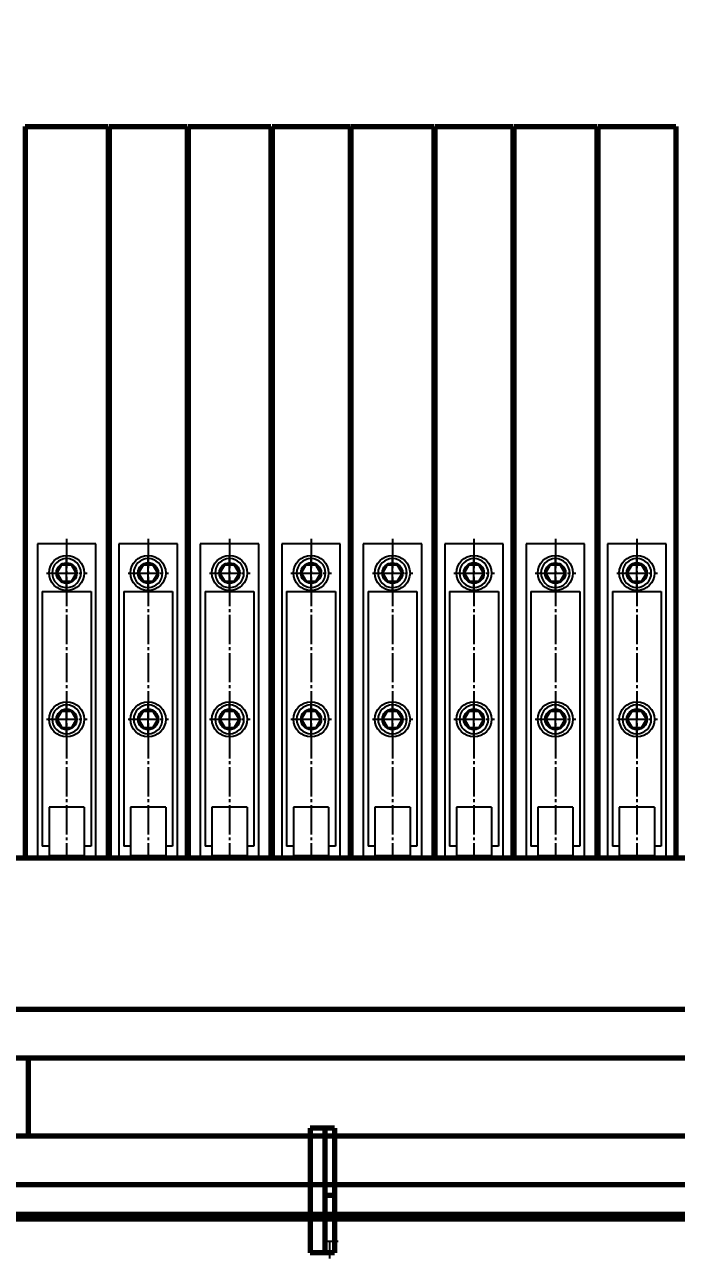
# Model space of a CAD drawing. Header units: millimetres. Extents: x -11880 to 11880, y -8400 to 8400.
# Drawn here: x -4750 to -4082, y 2566 to 3831 of the extents above; entities that cross this region are included whole.
import ezdxf

# ---------------------------------------------------------------- set-up
doc = ezdxf.new("R2010")
doc.units = ezdxf.units.MM
doc.linetypes.add('EB_DASH', pattern=[6, 3, -3])
doc.linetypes.add('EB_DASHDOT', pattern=[39, 30, -3, 3, -3])
for name, color, linetype, lineweight in [('CAXA0', 7, 'Continuous', 70), ('CAXA1', 1, 'EB_DASHDOT', 25), ('CAXA2', 6, 'EB_DASH', 25), ('CAXA4', 3, 'Continuous', 25)]:
    doc.layers.add(name, color=color, linetype=linetype, lineweight=lineweight)
doc.styles.add('标准', font='', dxfattribs={"width": 0.667})
doc.styles.get('标准').set_extended_font_data('FangSong_GB2312')
doc.dimstyles.new('标准', dxfattribs={"dimscale": 40, "dimtxt": 3.5, "dimasz": 3, "dimexe": 2, "dimexo": 0, "dimtad": 1, "dimdec": 1, "dimzin": 12, "dimdsep": 46, "dimtxsty": '标准', "dimcen": 0, "dimdle": 4, "dimaunit": 1, "dimazin": 2, "dimtfac": 1, "dimtdec": 3, "dimtmove": 0, "dimatfit": 3, "dimfxl": 1, "dimtolj": 1, "dimtzin": 0, "dimarcsym": 0})

# ---------------------------------------------------------------- blocks, each defined once
blk = doc.blocks.new('CAXBLOCK51', base_point=(-4445.3, 2639))
at = {"layer": 'CAXA0', "linetype": 'Continuous', "lineweight": 70}
for p, q in [((-4432.6, 2699.6), (-4457.6, 2699.6)), ((-4457.6, 2699.6), (-4457.6, 2571.6)), ((-4442.6, 2699.6), (-4442.6, 2571.6)), ((-4432.6, 2699.6), (-4432.6, 2571.6)), ((-4432.6, 2630.6), (-4442.6, 2630.6)), ((-4432.6, 2571.6), (-4457.6, 2571.6))]:
    blk.add_line(p, q, dxfattribs=at)
at = {"layer": 'CAXA1', "linetype": 'EB_DASHDOT', "lineweight": 25}
for p, q in [((-4445.3, 2608.6), (-4430.6, 2608.6)), ((-4444.7, 2583.6), (-4428.8, 2583.6))]:
    blk.add_line(p, q, dxfattribs=at)
at = {"layer": 'CAXA1', "color": 1, "linetype": 'EB_DASHDOT', "lineweight": 25}
blk.add_line((-4437.6, 2582.5), (-4437.6, 2566), dxfattribs=at)
blk = doc.blocks.new('CAXBLOCK169', base_point=(-4749.6, 3351.7))
at = {"layer": 'CAXA0', "linetype": 'Continuous', "lineweight": 70}
for p, q in [((-4749.6, 3726.7), (-4664.6, 3726.7)), ((-4749.6, 3726.7), (-4749.6, 2976.7)), ((-4664.6, 3726.7), (-4664.6, 2976.7)), ((-4749.6, 2976.7), (-4664.6, 2976.7))]:
    blk.add_line(p, q, dxfattribs=at)
at = {"layer": 'CAXA2', "color": 6, "linetype": 'EB_DASHDOT', "lineweight": 25}
for p, q in [((-4707.1, 3303.7), (-4707.1, 2976.7)), ((-4727.7, 3268.7), (-4686.1, 3268.7)), ((-4727.7, 3118.7), (-4686.1, 3118.7))]:
    blk.add_line(p, q, dxfattribs=at)
at = {"layer": 'CAXA2', "color": 6, "linetype": 'Continuous', "lineweight": 25}
for p, q in [((-4737.1, 3298.7), (-4737.1, 2976.7)), ((-4677.1, 3298.7), (-4737.1, 3298.7)), ((-4677.1, 2976.7), (-4677.1, 3298.7)), ((-4716.9, 3268.7), (-4712, 3277.2)), ((-4712, 3277.2), (-4702.2, 3277.2)), ((-4707.1, 3250.8), (-4707.1, 3286.5)), ((-4697.3, 3268.7), (-4702.2, 3277.2)), ((-4697.3, 3268.7), (-4702.2, 3277.2)), ((-4716.9, 3268.7), (-4712, 3260.2)), ((-4697.3, 3268.7), (-4702.2, 3260.2)), ((-4712, 3260.2), (-4702.2, 3260.2)), ((-4732.1, 3249.7), (-4732.1, 2988.7)), ((-4732.1, 3249.7), (-4682.1, 3249.7)), ((-4682.1, 3249.7), (-4682.1, 2988.7)), ((-4716.9, 3118.7), (-4712, 3127.2)), ((-4712, 3127.2), (-4702.2, 3127.2)), ((-4707.1, 3100.8), (-4707.1, 3136.5)), ((-4697.3, 3118.7), (-4702.2, 3127.2)), ((-4697.3, 3118.7), (-4702.2, 3127.2)), ((-4716.9, 3118.7), (-4712, 3110.2)), ((-4697.3, 3118.7), (-4702.2, 3110.2)), ((-4712, 3110.2), (-4702.2, 3110.2)), ((-4725.1, 3028.7), (-4725.1, 2978.7)), ((-4689.1, 3028.7), (-4725.1, 3028.7)), ((-4689.1, 3028.7), (-4689.1, 2978.7)), ((-4725.1, 2988.7), (-4732.1, 2988.7)), ((-4682.1, 2988.7), (-4689.1, 2988.7)), ((-4689.1, 2978.7), (-4725.1, 2978.7))]:
    blk.add_line(p, q, dxfattribs=at)
for centre, radius in [((-4707.1, 3268.7), 18), ((-4707.1, 3268.7), 10.5), ((-4707.1, 3268.7), 9.81), ((-4707.1, 3118.7), 18), ((-4707.1, 3118.7), 18), ((-4707.1, 3118.7), 10.5), ((-4707.1, 3118.7), 10.5), ((-4707.1, 3118.7), 9.81)]:
    blk.add_circle(centre, radius, dxfattribs=at)
for centre, start, end in [((-4707.1, 3268.7), 0, 180), ((-4707.1, 3268.7), 180, 0), ((-4707.1, 3118.7), 0, 180), ((-4707.1, 3118.7), 180, 0)]:
    blk.add_arc(centre, 14.8, start, end, dxfattribs=at)
blk = doc.blocks.new('CAXBLOCK170', base_point=(-4478.8, 3358.4))
at = {"layer": 'CAXA0', "linetype": 'Continuous', "lineweight": 70}
for p, q in [((-4663.6, 3726.7), (-4583.6, 3726.7)), ((-4663.6, 3726.7), (-4663.6, 2976.7)), ((-4583.6, 3726.7), (-4583.6, 2976.7)), ((-4663.6, 2976.7), (-4583.6, 2976.7))]:
    blk.add_line(p, q, dxfattribs=at)
at = {"layer": 'CAXA2', "color": 6, "linetype": 'EB_DASHDOT', "lineweight": 25}
for p, q in [((-4623.6, 3303.7), (-4623.6, 2976.7)), ((-4644.2, 3268.7), (-4602.6, 3268.7)), ((-4644.2, 3118.7), (-4602.6, 3118.7))]:
    blk.add_line(p, q, dxfattribs=at)
at = {"layer": 'CAXA2', "color": 6, "linetype": 'Continuous', "lineweight": 25}
for p, q in [((-4653.6, 3298.7), (-4653.6, 2976.7)), ((-4593.6, 3298.7), (-4653.6, 3298.7)), ((-4593.6, 2976.7), (-4593.6, 3298.7)), ((-4633.4, 3268.7), (-4628.5, 3277.2)), ((-4628.5, 3277.2), (-4618.7, 3277.2)), ((-4623.6, 3250.8), (-4623.6, 3286.5)), ((-4613.8, 3268.7), (-4618.7, 3277.2)), ((-4613.8, 3268.7), (-4618.7, 3277.2)), ((-4633.4, 3268.7), (-4628.5, 3260.2)), ((-4613.8, 3268.7), (-4618.7, 3260.2)), ((-4628.5, 3260.2), (-4618.7, 3260.2)), ((-4648.6, 3249.7), (-4648.6, 2988.7)), ((-4648.6, 3249.7), (-4598.6, 3249.7)), ((-4598.6, 3249.7), (-4598.6, 2988.7)), ((-4633.4, 3118.7), (-4628.5, 3127.2)), ((-4628.5, 3127.2), (-4618.7, 3127.2)), ((-4623.6, 3100.8), (-4623.6, 3136.5)), ((-4613.8, 3118.7), (-4618.7, 3127.2)), ((-4613.8, 3118.7), (-4618.7, 3127.2)), ((-4633.4, 3118.7), (-4628.5, 3110.2)), ((-4613.8, 3118.7), (-4618.7, 3110.2)), ((-4628.5, 3110.2), (-4618.7, 3110.2)), ((-4641.6, 3028.7), (-4641.6, 2978.7)), ((-4605.6, 3028.7), (-4641.6, 3028.7)), ((-4605.6, 3028.7), (-4605.6, 2978.7)), ((-4641.6, 2988.7), (-4648.6, 2988.7)), ((-4598.6, 2988.7), (-4605.6, 2988.7)), ((-4605.6, 2978.7), (-4641.6, 2978.7))]:
    blk.add_line(p, q, dxfattribs=at)
for centre, radius in [((-4623.6, 3268.7), 18), ((-4623.6, 3268.7), 10.5), ((-4623.6, 3268.7), 9.81), ((-4623.6, 3118.7), 18), ((-4623.6, 3118.7), 18), ((-4623.6, 3118.7), 10.5), ((-4623.6, 3118.7), 10.5), ((-4623.6, 3118.7), 9.81)]:
    blk.add_circle(centre, radius, dxfattribs=at)
for centre, start, end in [((-4623.6, 3268.7), 0, 180), ((-4623.6, 3268.7), 180, 0), ((-4623.6, 3118.7), 0, 180), ((-4623.6, 3118.7), 180, 0)]:
    blk.add_arc(centre, 14.8, start, end, dxfattribs=at)
blk = doc.blocks.new('CAXBLOCK171', base_point=(-4582.6, 3351.7))
at = {"layer": 'CAXA0', "linetype": 'Continuous', "lineweight": 70}
for p, q in [((-4582.6, 3726.7), (-4497.6, 3726.7)), ((-4582.6, 3726.7), (-4582.6, 2976.7)), ((-4497.6, 3726.7), (-4497.6, 2976.7)), ((-4582.6, 2976.7), (-4497.6, 2976.7))]:
    blk.add_line(p, q, dxfattribs=at)
at = {"layer": 'CAXA2', "color": 6, "linetype": 'EB_DASHDOT', "lineweight": 25}
for p, q in [((-4540.1, 3303.7), (-4540.1, 2976.7)), ((-4560.7, 3268.7), (-4519.1, 3268.7)), ((-4560.7, 3118.7), (-4519.1, 3118.7))]:
    blk.add_line(p, q, dxfattribs=at)
at = {"layer": 'CAXA2', "color": 6, "linetype": 'Continuous', "lineweight": 25}
for p, q in [((-4570.1, 3298.7), (-4570.1, 2976.7)), ((-4510.1, 3298.7), (-4570.1, 3298.7)), ((-4510.1, 2976.7), (-4510.1, 3298.7)), ((-4549.9, 3268.7), (-4545, 3277.2)), ((-4545, 3277.2), (-4535.2, 3277.2)), ((-4540.1, 3250.8), (-4540.1, 3286.5)), ((-4530.3, 3268.7), (-4535.2, 3277.2)), ((-4530.3, 3268.7), (-4535.2, 3277.2)), ((-4549.9, 3268.7), (-4545, 3260.2)), ((-4530.3, 3268.7), (-4535.2, 3260.2)), ((-4545, 3260.2), (-4535.2, 3260.2)), ((-4565.1, 3249.7), (-4565.1, 2988.7)), ((-4565.1, 3249.7), (-4515.1, 3249.7)), ((-4515.1, 3249.7), (-4515.1, 2988.7)), ((-4549.9, 3118.7), (-4545, 3127.2)), ((-4545, 3127.2), (-4535.2, 3127.2)), ((-4540.1, 3100.8), (-4540.1, 3136.5)), ((-4530.3, 3118.7), (-4535.2, 3127.2)), ((-4530.3, 3118.7), (-4535.2, 3127.2)), ((-4549.9, 3118.7), (-4545, 3110.2)), ((-4530.3, 3118.7), (-4535.2, 3110.2)), ((-4545, 3110.2), (-4535.2, 3110.2)), ((-4558.1, 3028.7), (-4558.1, 2978.7)), ((-4522.1, 3028.7), (-4558.1, 3028.7)), ((-4522.1, 3028.7), (-4522.1, 2978.7)), ((-4558.1, 2988.7), (-4565.1, 2988.7)), ((-4515.1, 2988.7), (-4522.1, 2988.7)), ((-4522.1, 2978.7), (-4558.1, 2978.7))]:
    blk.add_line(p, q, dxfattribs=at)
for centre, radius in [((-4540.1, 3268.7), 18), ((-4540.1, 3268.7), 10.5), ((-4540.1, 3268.7), 9.81), ((-4540.1, 3118.7), 18), ((-4540.1, 3118.7), 18), ((-4540.1, 3118.7), 10.5), ((-4540.1, 3118.7), 10.5), ((-4540.1, 3118.7), 9.81)]:
    blk.add_circle(centre, radius, dxfattribs=at)
for centre, start, end in [((-4540.1, 3268.7), 0, 180), ((-4540.1, 3268.7), 180, 0), ((-4540.1, 3118.7), 0, 180), ((-4540.1, 3118.7), 180, 0)]:
    blk.add_arc(centre, 14.8, start, end, dxfattribs=at)
blk = doc.blocks.new('CAXBLOCK172', base_point=(-4311.8, 3358.4))
at = {"layer": 'CAXA0', "linetype": 'Continuous', "lineweight": 70}
for p, q in [((-4496.6, 3726.7), (-4416.6, 3726.7)), ((-4496.6, 3726.7), (-4496.6, 2976.7)), ((-4416.6, 3726.7), (-4416.6, 2976.7)), ((-4496.6, 2976.7), (-4416.6, 2976.7))]:
    blk.add_line(p, q, dxfattribs=at)
at = {"layer": 'CAXA2', "color": 6, "linetype": 'EB_DASHDOT', "lineweight": 25}
for p, q in [((-4456.6, 3303.7), (-4456.6, 2976.7)), ((-4477.2, 3268.7), (-4435.6, 3268.7)), ((-4477.2, 3118.7), (-4435.6, 3118.7))]:
    blk.add_line(p, q, dxfattribs=at)
at = {"layer": 'CAXA2', "color": 6, "linetype": 'Continuous', "lineweight": 25}
for p, q in [((-4486.6, 3298.7), (-4486.6, 2976.7)), ((-4426.6, 3298.7), (-4486.6, 3298.7)), ((-4426.6, 2976.7), (-4426.6, 3298.7)), ((-4466.4, 3268.7), (-4461.5, 3277.2)), ((-4461.5, 3277.2), (-4451.7, 3277.2)), ((-4456.6, 3250.8), (-4456.6, 3286.5)), ((-4446.8, 3268.7), (-4451.7, 3277.2)), ((-4446.8, 3268.7), (-4451.7, 3277.2)), ((-4466.4, 3268.7), (-4461.5, 3260.2)), ((-4446.8, 3268.7), (-4451.7, 3260.2)), ((-4461.5, 3260.2), (-4451.7, 3260.2)), ((-4481.6, 3249.7), (-4481.6, 2988.7)), ((-4481.6, 3249.7), (-4431.6, 3249.7)), ((-4431.6, 3249.7), (-4431.6, 2988.7)), ((-4466.4, 3118.7), (-4461.5, 3127.2)), ((-4461.5, 3127.2), (-4451.7, 3127.2)), ((-4456.6, 3100.8), (-4456.6, 3136.5)), ((-4446.8, 3118.7), (-4451.7, 3127.2)), ((-4446.8, 3118.7), (-4451.7, 3127.2)), ((-4466.4, 3118.7), (-4461.5, 3110.2)), ((-4446.8, 3118.7), (-4451.7, 3110.2)), ((-4461.5, 3110.2), (-4451.7, 3110.2)), ((-4474.6, 3028.7), (-4474.6, 2978.7)), ((-4438.6, 3028.7), (-4474.6, 3028.7)), ((-4438.6, 3028.7), (-4438.6, 2978.7)), ((-4474.6, 2988.7), (-4481.6, 2988.7)), ((-4431.6, 2988.7), (-4438.6, 2988.7)), ((-4438.6, 2978.7), (-4474.6, 2978.7))]:
    blk.add_line(p, q, dxfattribs=at)
for centre, radius in [((-4456.6, 3268.7), 18), ((-4456.6, 3268.7), 10.5), ((-4456.6, 3268.7), 9.81), ((-4456.6, 3118.7), 18), ((-4456.6, 3118.7), 18), ((-4456.6, 3118.7), 10.5), ((-4456.6, 3118.7), 10.5), ((-4456.6, 3118.7), 9.81)]:
    blk.add_circle(centre, radius, dxfattribs=at)
for centre, start, end in [((-4456.6, 3268.7), 0, 180), ((-4456.6, 3268.7), 180, 0), ((-4456.6, 3118.7), 0, 180), ((-4456.6, 3118.7), 180, 0)]:
    blk.add_arc(centre, 14.8, start, end, dxfattribs=at)
blk = doc.blocks.new('CAXBLOCK173', base_point=(-4415.6, 3351.7))
at = {"layer": 'CAXA0', "linetype": 'Continuous', "lineweight": 70}
for p, q in [((-4415.6, 3726.7), (-4330.6, 3726.7)), ((-4415.6, 3726.7), (-4415.6, 2976.7)), ((-4330.6, 3726.7), (-4330.6, 2976.7)), ((-4415.6, 2976.7), (-4330.6, 2976.7))]:
    blk.add_line(p, q, dxfattribs=at)
at = {"layer": 'CAXA2', "color": 6, "linetype": 'EB_DASHDOT', "lineweight": 25}
for p, q in [((-4373.1, 3303.7), (-4373.1, 2976.7)), ((-4393.7, 3268.7), (-4352.1, 3268.7)), ((-4393.7, 3118.7), (-4352.1, 3118.7))]:
    blk.add_line(p, q, dxfattribs=at)
at = {"layer": 'CAXA2', "color": 6, "linetype": 'Continuous', "lineweight": 25}
for p, q in [((-4403.1, 3298.7), (-4403.1, 2976.7)), ((-4343.1, 3298.7), (-4403.1, 3298.7)), ((-4343.1, 2976.7), (-4343.1, 3298.7)), ((-4382.9, 3268.7), (-4378, 3277.2)), ((-4378, 3277.2), (-4368.2, 3277.2)), ((-4373.1, 3250.8), (-4373.1, 3286.5)), ((-4363.3, 3268.7), (-4368.2, 3277.2)), ((-4363.3, 3268.7), (-4368.2, 3277.2)), ((-4382.9, 3268.7), (-4378, 3260.2)), ((-4363.3, 3268.7), (-4368.2, 3260.2)), ((-4378, 3260.2), (-4368.2, 3260.2)), ((-4398.1, 3249.7), (-4398.1, 2988.7)), ((-4398.1, 3249.7), (-4348.1, 3249.7)), ((-4348.1, 3249.7), (-4348.1, 2988.7)), ((-4382.9, 3118.7), (-4378, 3127.2)), ((-4378, 3127.2), (-4368.2, 3127.2)), ((-4373.1, 3100.8), (-4373.1, 3136.5)), ((-4363.3, 3118.7), (-4368.2, 3127.2)), ((-4363.3, 3118.7), (-4368.2, 3127.2)), ((-4382.9, 3118.7), (-4378, 3110.2)), ((-4363.3, 3118.7), (-4368.2, 3110.2)), ((-4378, 3110.2), (-4368.2, 3110.2)), ((-4391.1, 3028.7), (-4391.1, 2978.7)), ((-4355.1, 3028.7), (-4391.1, 3028.7)), ((-4355.1, 3028.7), (-4355.1, 2978.7)), ((-4391.1, 2988.7), (-4398.1, 2988.7)), ((-4348.1, 2988.7), (-4355.1, 2988.7)), ((-4355.1, 2978.7), (-4391.1, 2978.7))]:
    blk.add_line(p, q, dxfattribs=at)
for centre, radius in [((-4373.1, 3268.7), 18), ((-4373.1, 3268.7), 10.5), ((-4373.1, 3268.7), 9.81), ((-4373.1, 3118.7), 18), ((-4373.1, 3118.7), 18), ((-4373.1, 3118.7), 10.5), ((-4373.1, 3118.7), 10.5), ((-4373.1, 3118.7), 9.81)]:
    blk.add_circle(centre, radius, dxfattribs=at)
for centre, start, end in [((-4373.1, 3268.7), 0, 180), ((-4373.1, 3268.7), 180, 0), ((-4373.1, 3118.7), 0, 180), ((-4373.1, 3118.7), 180, 0)]:
    blk.add_arc(centre, 14.8, start, end, dxfattribs=at)
blk = doc.blocks.new('CAXBLOCK174', base_point=(-4144.8, 3358.4))
at = {"layer": 'CAXA0', "linetype": 'Continuous', "lineweight": 70}
for p, q in [((-4329.6, 3726.7), (-4249.6, 3726.7)), ((-4329.6, 3726.7), (-4329.6, 2976.7)), ((-4249.6, 3726.7), (-4249.6, 2976.7)), ((-4329.6, 2976.7), (-4249.6, 2976.7))]:
    blk.add_line(p, q, dxfattribs=at)
at = {"layer": 'CAXA2', "color": 6, "linetype": 'EB_DASHDOT', "lineweight": 25}
for p, q in [((-4289.6, 3303.7), (-4289.6, 2976.7)), ((-4310.2, 3268.7), (-4268.6, 3268.7)), ((-4310.2, 3118.7), (-4268.6, 3118.7))]:
    blk.add_line(p, q, dxfattribs=at)
at = {"layer": 'CAXA2', "color": 6, "linetype": 'Continuous', "lineweight": 25}
for p, q in [((-4319.6, 3298.7), (-4319.6, 2976.7)), ((-4259.6, 3298.7), (-4319.6, 3298.7)), ((-4259.6, 2976.7), (-4259.6, 3298.7)), ((-4299.4, 3268.7), (-4294.5, 3277.2)), ((-4294.5, 3277.2), (-4284.7, 3277.2)), ((-4289.6, 3250.8), (-4289.6, 3286.5)), ((-4279.8, 3268.7), (-4284.7, 3277.2)), ((-4279.8, 3268.7), (-4284.7, 3277.2)), ((-4299.4, 3268.7), (-4294.5, 3260.2)), ((-4279.8, 3268.7), (-4284.7, 3260.2)), ((-4294.5, 3260.2), (-4284.7, 3260.2)), ((-4314.6, 3249.7), (-4314.6, 2988.7)), ((-4314.6, 3249.7), (-4264.6, 3249.7)), ((-4264.6, 3249.7), (-4264.6, 2988.7)), ((-4299.4, 3118.7), (-4294.5, 3127.2)), ((-4294.5, 3127.2), (-4284.7, 3127.2)), ((-4289.6, 3100.8), (-4289.6, 3136.5)), ((-4279.8, 3118.7), (-4284.7, 3127.2)), ((-4279.8, 3118.7), (-4284.7, 3127.2)), ((-4299.4, 3118.7), (-4294.5, 3110.2)), ((-4279.8, 3118.7), (-4284.7, 3110.2)), ((-4294.5, 3110.2), (-4284.7, 3110.2)), ((-4307.6, 3028.7), (-4307.6, 2978.7)), ((-4271.6, 3028.7), (-4307.6, 3028.7)), ((-4271.6, 3028.7), (-4271.6, 2978.7)), ((-4307.6, 2988.7), (-4314.6, 2988.7)), ((-4264.6, 2988.7), (-4271.6, 2988.7)), ((-4271.6, 2978.7), (-4307.6, 2978.7))]:
    blk.add_line(p, q, dxfattribs=at)
for centre, radius in [((-4289.6, 3268.7), 18), ((-4289.6, 3268.7), 10.5), ((-4289.6, 3268.7), 9.81), ((-4289.6, 3118.7), 18), ((-4289.6, 3118.7), 18), ((-4289.6, 3118.7), 10.5), ((-4289.6, 3118.7), 10.5), ((-4289.6, 3118.7), 9.81)]:
    blk.add_circle(centre, radius, dxfattribs=at)
for centre, start, end in [((-4289.6, 3268.7), 0, 180), ((-4289.6, 3268.7), 180, 0), ((-4289.6, 3118.7), 0, 180), ((-4289.6, 3118.7), 180, 0)]:
    blk.add_arc(centre, 14.8, start, end, dxfattribs=at)
blk = doc.blocks.new('CAXBLOCK175', base_point=(-4248.6, 3351.7))
at = {"layer": 'CAXA0', "linetype": 'Continuous', "lineweight": 70}
for p, q in [((-4248.6, 3726.7), (-4163.6, 3726.7)), ((-4248.6, 3726.7), (-4248.6, 2976.7)), ((-4163.6, 3726.7), (-4163.6, 2976.7)), ((-4248.6, 2976.7), (-4163.6, 2976.7))]:
    blk.add_line(p, q, dxfattribs=at)
at = {"layer": 'CAXA2', "color": 6, "linetype": 'EB_DASHDOT', "lineweight": 25}
for p, q in [((-4206.1, 3303.7), (-4206.1, 2976.7)), ((-4226.7, 3268.7), (-4185.1, 3268.7)), ((-4226.7, 3118.7), (-4185.1, 3118.7))]:
    blk.add_line(p, q, dxfattribs=at)
at = {"layer": 'CAXA2', "color": 6, "linetype": 'Continuous', "lineweight": 25}
for p, q in [((-4236.1, 3298.7), (-4236.1, 2976.7)), ((-4176.1, 3298.7), (-4236.1, 3298.7)), ((-4176.1, 2976.7), (-4176.1, 3298.7)), ((-4215.9, 3268.7), (-4211, 3277.2)), ((-4211, 3277.2), (-4201.2, 3277.2)), ((-4206.1, 3250.8), (-4206.1, 3286.5)), ((-4196.3, 3268.7), (-4201.2, 3277.2)), ((-4196.3, 3268.7), (-4201.2, 3277.2)), ((-4215.9, 3268.7), (-4211, 3260.2)), ((-4196.3, 3268.7), (-4201.2, 3260.2)), ((-4211, 3260.2), (-4201.2, 3260.2)), ((-4231.1, 3249.7), (-4231.1, 2988.7)), ((-4231.1, 3249.7), (-4181.1, 3249.7)), ((-4181.1, 3249.7), (-4181.1, 2988.7)), ((-4215.9, 3118.7), (-4211, 3127.2)), ((-4211, 3127.2), (-4201.2, 3127.2)), ((-4206.1, 3100.8), (-4206.1, 3136.5)), ((-4196.3, 3118.7), (-4201.2, 3127.2)), ((-4196.3, 3118.7), (-4201.2, 3127.2)), ((-4215.9, 3118.7), (-4211, 3110.2)), ((-4196.3, 3118.7), (-4201.2, 3110.2)), ((-4211, 3110.2), (-4201.2, 3110.2)), ((-4224.1, 3028.7), (-4224.1, 2978.7)), ((-4188.1, 3028.7), (-4224.1, 3028.7)), ((-4188.1, 3028.7), (-4188.1, 2978.7)), ((-4224.1, 2988.7), (-4231.1, 2988.7)), ((-4181.1, 2988.7), (-4188.1, 2988.7)), ((-4188.1, 2978.7), (-4224.1, 2978.7))]:
    blk.add_line(p, q, dxfattribs=at)
for centre, radius in [((-4206.1, 3268.7), 18), ((-4206.1, 3268.7), 10.5), ((-4206.1, 3268.7), 9.81), ((-4206.1, 3118.7), 18), ((-4206.1, 3118.7), 18), ((-4206.1, 3118.7), 10.5), ((-4206.1, 3118.7), 10.5), ((-4206.1, 3118.7), 9.81)]:
    blk.add_circle(centre, radius, dxfattribs=at)
for centre, start, end in [((-4206.1, 3268.7), 0, 180), ((-4206.1, 3268.7), 180, 0), ((-4206.1, 3118.7), 0, 180), ((-4206.1, 3118.7), 180, 0)]:
    blk.add_arc(centre, 14.8, start, end, dxfattribs=at)
blk = doc.blocks.new('CAXBLOCK176', base_point=(-3977.8, 3358.4))
at = {"layer": 'CAXA0', "linetype": 'Continuous', "lineweight": 70}
for p, q in [((-4162.6, 3726.7), (-4082.6, 3726.7)), ((-4162.6, 3726.7), (-4162.6, 2976.7)), ((-4082.6, 3726.7), (-4082.6, 2976.7)), ((-4162.6, 2976.7), (-4082.6, 2976.7))]:
    blk.add_line(p, q, dxfattribs=at)
at = {"layer": 'CAXA2', "color": 6, "linetype": 'EB_DASHDOT', "lineweight": 25}
for p, q in [((-4122.6, 3303.7), (-4122.6, 2976.7)), ((-4143.2, 3268.7), (-4101.6, 3268.7)), ((-4143.2, 3118.7), (-4101.6, 3118.7))]:
    blk.add_line(p, q, dxfattribs=at)
at = {"layer": 'CAXA2', "color": 6, "linetype": 'Continuous', "lineweight": 25}
for p, q in [((-4152.6, 3298.7), (-4152.6, 2976.7)), ((-4092.6, 3298.7), (-4152.6, 3298.7)), ((-4092.6, 2976.7), (-4092.6, 3298.7)), ((-4132.4, 3268.7), (-4127.5, 3277.2)), ((-4127.5, 3277.2), (-4117.7, 3277.2)), ((-4122.6, 3250.8), (-4122.6, 3286.5)), ((-4112.8, 3268.7), (-4117.7, 3277.2)), ((-4112.8, 3268.7), (-4117.7, 3277.2)), ((-4132.4, 3268.7), (-4127.5, 3260.2)), ((-4112.8, 3268.7), (-4117.7, 3260.2)), ((-4127.5, 3260.2), (-4117.7, 3260.2)), ((-4147.6, 3249.7), (-4147.6, 2988.7)), ((-4147.6, 3249.7), (-4097.6, 3249.7)), ((-4097.6, 3249.7), (-4097.6, 2988.7)), ((-4132.4, 3118.7), (-4127.5, 3127.2)), ((-4127.5, 3127.2), (-4117.7, 3127.2)), ((-4122.6, 3100.8), (-4122.6, 3136.5)), ((-4112.8, 3118.7), (-4117.7, 3127.2)), ((-4112.8, 3118.7), (-4117.7, 3127.2)), ((-4132.4, 3118.7), (-4127.5, 3110.2)), ((-4112.8, 3118.7), (-4117.7, 3110.2)), ((-4127.5, 3110.2), (-4117.7, 3110.2)), ((-4140.6, 3028.7), (-4140.6, 2978.7)), ((-4104.6, 3028.7), (-4140.6, 3028.7)), ((-4104.6, 3028.7), (-4104.6, 2978.7)), ((-4140.6, 2988.7), (-4147.6, 2988.7)), ((-4097.6, 2988.7), (-4104.6, 2988.7)), ((-4104.6, 2978.7), (-4140.6, 2978.7))]:
    blk.add_line(p, q, dxfattribs=at)
for centre, radius in [((-4122.6, 3268.7), 18), ((-4122.6, 3268.7), 10.5), ((-4122.6, 3268.7), 9.81), ((-4122.6, 3118.7), 18), ((-4122.6, 3118.7), 18), ((-4122.6, 3118.7), 10.5), ((-4122.6, 3118.7), 10.5), ((-4122.6, 3118.7), 9.81)]:
    blk.add_circle(centre, radius, dxfattribs=at)
for centre, start, end in [((-4122.6, 3268.7), 0, 180), ((-4122.6, 3268.7), 180, 0), ((-4122.6, 3118.7), 0, 180), ((-4122.6, 3118.7), 180, 0)]:
    blk.add_arc(centre, 14.8, start, end, dxfattribs=at)
blk = doc.blocks.new('*D446')
at = {"layer": 'CAXA4', "linetype": 'Continuous', "lineweight": 25}
for points in [[(-9267.6, 4804.4), (-9147.6, 4819.4), (-9147.6, 4789.4)], [(2772.4, 4804.4), (2652.4, 4819.4), (2652.4, 4789.4)]]:
    blk.add_hatch(color=0, dxfattribs=at).paths.add_polyline_path(points, flags=0)
at = {"layer": 'CAXA4', "color": 0, "linetype": 'Continuous', "lineweight": 25}
for p, q in [((-9267.6, 3016.7), (-9267.6, 4884.4)), ((2772.4, 3286.7), (2772.4, 4884.4)), ((2772.4, 4804.4), (-9267.6, 4804.4))]:
    blk.add_line(p, q, dxfattribs=at)
at = {"layer": 'CAXA4', "color": 0, "linetype": 'Continuous', "lineweight": 25, "insert": (-3435.5, 5021.2), "char_height": 140, "attachment_point": 1, "style": '标准'}
blk.add_mtext('\\fFangSong_GB2312|b0|i0|p34;12040', dxfattribs=at)

msp = doc.modelspace()

# ---------------------------------------------------------------- linework, layer by layer
at = {"layer": 'CAXA0', "linetype": 'Continuous', "lineweight": 70}
for p, q in [((-4664.62, 3726.67), (-4664.62, 2976.67)), ((-4663.62, 3726.67), (-4663.62, 2976.67)), ((-4497.62, 3726.67), (-4497.62, 2976.67)), ((-4496.62, 3726.67), (-4496.62, 2976.67)), ((-4330.62, 3726.67), (-4330.62, 2976.67)), ((-4329.62, 3726.67), (-4329.62, 2976.67)), ((-4163.62, 3726.67), (-4163.62, 2976.67)), ((-4162.62, 3726.67), (-4162.62, 2976.67)), ((-6100.72, 2821.63), (666.24, 2821.63)), ((-6100.72, 2771.63), (675.44, 2771.63)), ((-6100.72, 2691.63), (701.3, 2691.63)), ((-6100.72, 2641.63), (718.14, 2641.63))]:
    msp.add_line(p, q, dxfattribs=at)
at = {"layer": 'CAXA0'}
msp.add_line((-6075.72, 2976.67), (730.16, 2976.67), dxfattribs=at)
at = {"layer": 'CAXA0', "color": 7, "linetype": 'Continuous', "lineweight": 70}
msp.add_line((-4746.62, 2771.63), (-4746.62, 2691.63), dxfattribs=at)
at = {"layer": 'CAXA0', "color": 3, "linetype": 'Continuous', "lineweight": 70}
for p, q in [((517.38, 2611.12), (-8561.61, 2611.12)), ((517.38, 2606.12), (-8561.61, 2606.12))]:
    msp.add_line(p, q, dxfattribs=at)

# ---------------------------------------------------------------- block references
at = {"layer": 'CAXA0', "linetype": 'Continuous', "lineweight": 70}
for name, p in [('CAXBLOCK169', (-4749.62, 3351.67)), ('CAXBLOCK170', (-4478.76, 3358.38)), ('CAXBLOCK171', (-4582.62, 3351.67)), ('CAXBLOCK172', (-4311.76, 3358.38)), ('CAXBLOCK173', (-4415.62, 3351.67)), ('CAXBLOCK174', (-4144.76, 3358.38)), ('CAXBLOCK175', (-4248.62, 3351.67)), ('CAXBLOCK176', (-3977.76, 3358.38)), ('CAXBLOCK51', (-4445.26, 2638.97))]:
    msp.add_blockref(name, p, dxfattribs=at)

# ---------------------------------------------------------------- dimensions: what is measured, and where the dimension line sits
at = {"layer": 'CAXA4', "linetype": 'Continuous', "lineweight": 70}
dim = msp.add_linear_dim(base=(-3247.62, 4804.42), p1=(2772.38, 3286.67), p2=(-9267.62, 3016.67), text='\\fFangSong_GB2312;12040', dimstyle='标准', dxfattribs=at)
dim.commit()
dim.dimension.update_dxf_attribs({"geometry": '*D446', "text_midpoint": (-3247.62, 4925.32)})

doc.saveas('drawing.dxf')
